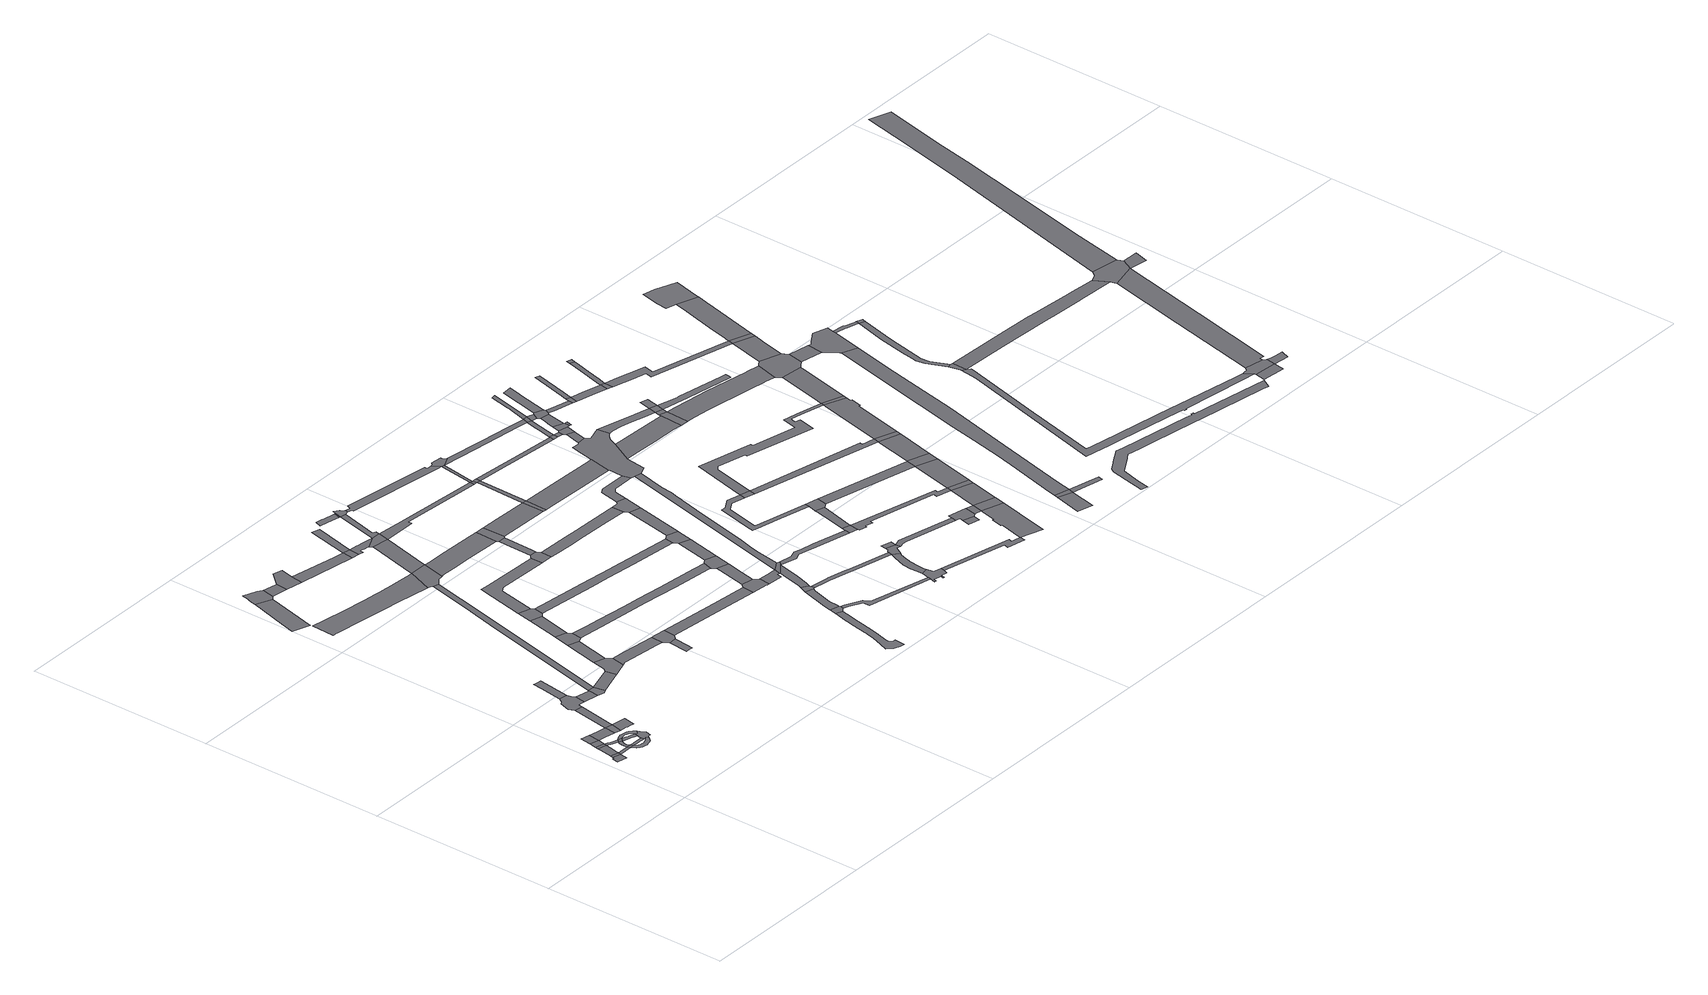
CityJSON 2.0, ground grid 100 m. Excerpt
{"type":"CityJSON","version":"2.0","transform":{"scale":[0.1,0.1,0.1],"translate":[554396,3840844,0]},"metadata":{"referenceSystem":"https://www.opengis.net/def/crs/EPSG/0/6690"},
"CityObjects":{
"road1":{"type":"Road","geometry":[{"type":"MultiSurface","lod":"1","boundaries":[[[0,1,2,3,4,5,6]]]}]},
"road2":{"type":"Road","geometry":[{"type":"MultiSurface","lod":"1","boundaries":[[[7,0,6,8]]]}]},
"road3":{"type":"Road","geometry":[{"type":"MultiSurface","lod":"1","boundaries":[[[9,10,7,8,11,12,13]]]}]},
"road4":{"type":"Road","geometry":[{"type":"MultiSurface","lod":"1","boundaries":[[[14,9,13,15]]]}]},
"road5":{"type":"Road","geometry":[{"type":"MultiSurface","lod":"1","boundaries":[[[16,8,6,17,18]]]}]},
"road6":{"type":"Road","geometry":[{"type":"MultiSurface","lod":"1","boundaries":[[[19,14,15,20]]]}]},
"road7":{"type":"Road","geometry":[{"type":"MultiSurface","lod":"1","boundaries":[[[21,19,20,22]]]}]},
"road8":{"type":"Road","geometry":[{"type":"MultiSurface","lod":"1","boundaries":[[[23,24,25,15,13,26,27,28]]]}]},
"road9":{"type":"Road","geometry":[{"type":"MultiSurface","lod":"1","boundaries":[[[29,18,17,30]]]}]},
"road10":{"type":"Road","geometry":[{"type":"MultiSurface","lod":"1","boundaries":[[[27,31,32,33,34,35,36,37,18,29,38,39,40,41,42,43,44,45]]]}]},
"road11":{"type":"Road","geometry":[{"type":"MultiSurface","lod":"1","boundaries":[[[28,27,45,46]]]}]},
"road12":{"type":"Road","geometry":[{"type":"MultiSurface","lod":"1","boundaries":[[[47,48,49,50,51,52,53,54,55,56,30,17,57,58,59,60,61,62,63,64,65,66,67,68,69]]]}]},
"road13":{"type":"Road","geometry":[{"type":"MultiSurface","lod":"1","boundaries":[[[70,71,72,73,29,30,74,75,76,77,78,79]]]}]},
"road14":{"type":"Road","geometry":[{"type":"MultiSurface","lod":"1","boundaries":[[[80,22,20,81,82,83]]]}]},
"road15":{"type":"Road","geometry":[{"type":"MultiSurface","lod":"1","boundaries":[[[84,85,86,46,45,87,88,89,90,91]]]}]},
"road16":{"type":"Road","geometry":[{"type":"MultiSurface","lod":"1","boundaries":[[[92,93,94,95,96,97,98,99,100,101,102,28,46,103,104,105,106,107,108,109,110,111,112,113,114,115]]]}]},
"road17":{"type":"Road","geometry":[{"type":"MultiSurface","lod":"1","boundaries":[[[83,82,116,117]]]}]},
"road18":{"type":"Road","geometry":[{"type":"MultiSurface","lod":"1","boundaries":[[[118,119,120,121,122,123,124,115,114,91,90,125,79,78,69,68]]]}]},
"road19":{"type":"Road","geometry":[{"type":"MultiSurface","lod":"1","boundaries":[[[126,127,128,129,130,131,132,133,134,117,116]]]}]},
"road20":{"type":"Road","attributes":{"RoadStructureAttribute.sectionType":"1"},"geometry":[{"type":"MultiSurface","lod":"1","boundaries":[[[135,83,117,136]]]}]},
"road21":{"type":"Road","geometry":[{"type":"MultiSurface","lod":"1","boundaries":[[[137,138,139,140,141,135,136,142,143,144,145,146,147,148]]]}]},
"road22":{"type":"Road","geometry":[{"type":"MultiSurface","lod":"1","boundaries":[[[149,150,151,152,153,137,148]]]}]},
"road23":{"type":"Road","attributes":{"RoadStructureAttribute.sectionType":"1"},"geometry":[{"type":"MultiSurface","lod":"1","boundaries":[[[145,144,154,155]]]}]},
"road24":{"type":"Road","geometry":[{"type":"MultiSurface","lod":"1","boundaries":[[[156,155,154,157,158,159]]]}]},
"road25":{"type":"Road","attributes":{"RoadStructureAttribute.sectionType":"1"},"geometry":[{"type":"MultiSurface","lod":"1","boundaries":[[[160,161,162,163,164,165]]]}]},
"road26":{"type":"Road","attributes":{"RoadStructureAttribute.sectionType":"1"},"geometry":[{"type":"MultiSurface","lod":"1","boundaries":[[[166,167,159,158,168,169]]]}]},
"road27":{"type":"Road","geometry":[{"type":"MultiSurface","lod":"1","boundaries":[[[170,171,172,173,160,165,174,175,176,177]]]}]},
"road28":{"type":"Road","geometry":[{"type":"MultiSurface","lod":"1","boundaries":[[[178,179,166,169,180,181,182,183,184]]]}]},
"road29":{"type":"Road","attributes":{"RoadStructureAttribute.sectionType":"1"},"geometry":[{"type":"MultiSurface","lod":"1","boundaries":[[[176,175,185,186]]]}]},
"road30":{"type":"Road","attributes":{"RoadStructureAttribute.sectionType":"1"},"geometry":[{"type":"MultiSurface","lod":"1","boundaries":[[[187,188,189,190,191,192,156,159,193,194]]]}]},
"road31":{"type":"Road","attributes":{"RoadStructureAttribute.sectionType":"1"},"geometry":[{"type":"MultiSurface","lod":"1","boundaries":[[[195,178,184,196]]]}]},
"road32":{"type":"Road","attributes":{"RoadStructureAttribute.sectionType":"1"},"geometry":[{"type":"MultiSurface","lod":"1","boundaries":[[[197,198,199,200,201,202,203,204,205,206,207,208,209,210,211,212,213,214,215,216,217,218,219]]]}]},
"road33":{"type":"Road","geometry":[{"type":"MultiSurface","lod":"1","boundaries":[[[220,186,185,221,222,223]]]}]},
"road34":{"type":"Road","geometry":[{"type":"MultiSurface","lod":"1","boundaries":[[[224,195,196,225,226,227]]]}]},
"road35":{"type":"Road","attributes":{"RoadStructureAttribute.sectionType":"1"},"geometry":[{"type":"MultiSurface","lod":"1","boundaries":[[[228,182,181,229,230,231,232,233,234]]]}]},
"road36":{"type":"Road","attributes":{"RoadStructureAttribute.sectionType":"1"},"geometry":[{"type":"MultiSurface","lod":"1","boundaries":[[[235,224,227,236]]]}]},
"road37":{"type":"Road","geometry":[{"type":"MultiSurface","lod":"1","boundaries":[[[237,235,236,238,239,240]]]}]},
"road38":{"type":"Road","geometry":[{"type":"MultiSurface","lod":"1","boundaries":[[[241,242,243,244,245,246]]]}]},
"road39":{"type":"Road","attributes":{"RoadStructureAttribute.sectionType":"1"},"geometry":[{"type":"MultiSurface","lod":"1","boundaries":[[[247,222,221,248,249]]]}]},
"road40":{"type":"Road","geometry":[{"type":"MultiSurface","lod":"1","boundaries":[[[250,251,234,233,252,253,246,245,254,255,256]]]}]},
"road41":{"type":"Road","geometry":[{"type":"MultiSurface","lod":"1","boundaries":[[[219,218,257,187,194,258,259,260,261,262]]]}]},
"road42":{"type":"Road","geometry":[{"type":"MultiSurface","lod":"1","boundaries":[[[249,248,263,264]]]}]},
"road43":{"type":"Road","attributes":{"RoadStructureAttribute.sectionType":"1"},"geometry":[{"type":"MultiSurface","lod":"1","boundaries":[[[265,266,267,237,240,268,269,270,271]]]}]},
"road44":{"type":"Road","attributes":{"RoadStructureAttribute.sectionType":"1"},"geometry":[{"type":"MultiSurface","lod":"1","boundaries":[[[272,219,262,273]]]}]},
"road45":{"type":"Road","attributes":{"RoadStructureAttribute.sectionType":"1"},"geometry":[{"type":"MultiSurface","lod":"1","boundaries":[[[274,249,264,275]]]}]},
"road46":{"type":"Road","attributes":{"RoadStructureAttribute.sectionType":"1"},"geometry":[{"type":"MultiSurface","lod":"1","boundaries":[[[276,277,278,279,264,263,280,281,282,283,284,285,286]]]}]},
"road47":{"type":"Road","attributes":{"RoadStructureAttribute.sectionType":"1"},"geometry":[{"type":"MultiSurface","lod":"1","boundaries":[[[287,288,289,290,291,292,226,225,293,294,295,296,297,298,299]]]}]},
"road48":{"type":"Road","geometry":[{"type":"MultiSurface","lod":"1","boundaries":[[[286,285,272,273,300]]]}]},
"road49":{"type":"Road","attributes":{"RoadStructureAttribute.sectionType":"1"},"geometry":[{"type":"MultiSurface","lod":"1","boundaries":[[[301,256,255,302,303,304]]]}]},
"road50":{"type":"Road","attributes":{"RoadStructureAttribute.sectionType":"1"},"geometry":[{"type":"MultiSurface","lod":"1","boundaries":[[[305,306,307,308,262,261,309,310,311,312,313,314]]]}]},
"road51":{"type":"Road","geometry":[{"type":"MultiSurface","lod":"1","boundaries":[[[315,316,317,318,319,320,321,322,323,324]]]}]},
"road52":{"type":"Road","attributes":{"RoadStructureAttribute.sectionType":"1"},"geometry":[{"type":"MultiSurface","lod":"1","boundaries":[[[325,326,286,300,327,328,329]]]}]},
"road53":{"type":"Road","attributes":{"RoadStructureAttribute.sectionType":"1"},"geometry":[{"type":"MultiSurface","lod":"1","boundaries":[[[330,331,332,239,238,333,334,335,336,337]]]}]},
"road54":{"type":"Road","attributes":{"RoadStructureAttribute.sectionType":"1"},"geometry":[{"type":"MultiSurface","lod":"1","boundaries":[[[338,339,340,341,342,343,344,345,346,347,348,349,350,351,352,353,354,355,356,357,358,359,360,361,362,363]]]}]},
"road55":{"type":"Road","geometry":[{"type":"MultiSurface","lod":"1","boundaries":[[[364,365,271,270,366,367,368,369]]]}]},
"road56":{"type":"Road","geometry":[{"type":"MultiSurface","lod":"1","boundaries":[[[370,325,329,371,372,373,374,375,376]]]}]},
"road57":{"type":"Road","attributes":{"RoadStructureAttribute.sectionType":"1"},"geometry":[{"type":"MultiSurface","lod":"1","boundaries":[[[377,378,364,369,379,380]]]}]},
"road58":{"type":"Road","geometry":[{"type":"MultiSurface","lod":"1","boundaries":[[[381,338,363,382,383,384,385]]]}]},
"road59":{"type":"Road","geometry":[{"type":"MultiSurface","lod":"1","boundaries":[[[314,313,386,377,380,387,388,389]]]}]},
"road60":{"type":"Road","attributes":{"RoadStructureAttribute.sectionType":"1"},"geometry":[{"type":"MultiSurface","lod":"1","boundaries":[[[390,391,381,385,392,393,394,395,396]]]}]},
"road61":{"type":"Road","geometry":[{"type":"MultiSurface","lod":"1","boundaries":[[[397,398,304,303,399,400,401,402,403,404,405]]]}]},
"road62":{"type":"Road","attributes":{"RoadStructureAttribute.sectionType":"1"},"geometry":[{"type":"MultiSurface","lod":"1","boundaries":[[[406,300,273,407,408,409,410,411]]]}]},
"road63":{"type":"Road","attributes":{"RoadStructureAttribute.sectionType":"1"},"geometry":[{"type":"MultiSurface","lod":"1","boundaries":[[[412,413,397,405,414,415]]]}]},
"road64":{"type":"Road","geometry":[{"type":"MultiSurface","lod":"1","boundaries":[[[416,417,390,396,418,419,420,421]]]}]},
"road65":{"type":"Road","attributes":{"RoadStructureAttribute.sectionType":"1"},"geometry":[{"type":"MultiSurface","lod":"1","boundaries":[[[422,423,424,402,401,425,426,427,428,429]]]}]},
"road66":{"type":"Road","geometry":[{"type":"MultiSurface","lod":"1","boundaries":[[[430,299,298,412,415,431]]]}]},
"road67":{"type":"Road","attributes":{"RoadStructureAttribute.sectionType":"1"},"geometry":[{"type":"MultiSurface","lod":"1","boundaries":[[[432,389,388,433,434]]]}]},
"road68":{"type":"Road","attributes":{"RoadStructureAttribute.sectionType":"1"},"geometry":[{"type":"MultiSurface","lod":"1","boundaries":[[[435,436,437,438,367,366,439,440,441,442,443,444]]]}]},
"road69":{"type":"Road","attributes":{"RoadStructureAttribute.sectionType":"1"},"geometry":[{"type":"MultiSurface","lod":"1","boundaries":[[[445,446,447,448,449,450,451,452,453,416,421]]]}]},
"road70":{"type":"Road","attributes":{"RoadStructureAttribute.sectionType":"1"},"geometry":[{"type":"MultiSurface","lod":"1","boundaries":[[[454,455,456,457,458,374,373,459,460,461,462,463]]]}]},
"road71":{"type":"Road","attributes":{"RoadStructureAttribute.sectionType":"1"},"geometry":[{"type":"MultiSurface","lod":"1","boundaries":[[[464,465,466,467,384,383,468,469,470,471,472,473]]]}]},
"road72":{"type":"Road","geometry":[{"type":"MultiSurface","lod":"1","boundaries":[[[474,429,428,450,449,475]]]}]},
"road73":{"type":"Road","attributes":{"RoadStructureAttribute.sectionType":"1"},"geometry":[{"type":"MultiSurface","lod":"1","boundaries":[[[476,430,431,477]]]}]},
"road74":{"type":"Road","geometry":[{"type":"MultiSurface","lod":"1","boundaries":[[[478,337,336,476,477,479,480]]]}]},
"road75":{"type":"Road","geometry":[{"type":"MultiSurface","lod":"1","boundaries":[[[434,433,481,482]]]}]},
"road76":{"type":"Road","attributes":{"RoadStructureAttribute.sectionType":"1"},"geometry":[{"type":"MultiSurface","lod":"1","boundaries":[[[483,484,485,486,487,488,420,419,489,490,491,492,493,494,495]]]}]},
"road77":{"type":"Road","geometry":[{"type":"MultiSurface","lod":"1","boundaries":[[[496,434,482,497,498]]]}]},
"road78":{"type":"Road","attributes":{"RoadStructureAttribute.sectionType":"1"},"geometry":[{"type":"MultiSurface","lod":"1","boundaries":[[[499,478,480,500]]]}]},
"road79":{"type":"Road","geometry":[{"type":"MultiSurface","lod":"1","boundaries":[[[411,410,496,501]]]}]},
"road80":{"type":"Road","geometry":[{"type":"MultiSurface","lod":"1","boundaries":[[[501,496,498,502]]]}]},
"road81":{"type":"Road","geometry":[{"type":"MultiSurface","lod":"1","boundaries":[[[462,503,411,501,504,505]]]}]},
"road82":{"type":"Road","geometry":[{"type":"MultiSurface","lod":"1","boundaries":[[[506,507,508,509]]]}]},
"road83":{"type":"Road","geometry":[{"type":"MultiSurface","lod":"1","boundaries":[[[510,511,512,473,472,513,514,515,506,509,516,517,518,519,520]]]}]},
"road84":{"type":"Road","attributes":{"RoadStructureAttribute.sectionType":"1"},"geometry":[{"type":"MultiSurface","lod":"1","boundaries":[[[521,522,523,524,475,449,525,526,527,528,529,530]]]}]},
"road85":{"type":"Road","geometry":[{"type":"MultiSurface","lod":"1","boundaries":[[[531,532,444,443,499,500,533]]]}]},
"road86":{"type":"Road","attributes":{"RoadStructureAttribute.sectionType":"1"},"geometry":[{"type":"MultiSurface","lod":"1","boundaries":[[[534,429,474,535,536,537,538,539,540,541,542,543]]]}]},
"road87":{"type":"Road","geometry":[{"type":"MultiSurface","lod":"1","boundaries":[[[544,545,463,462,505,546,547,548]]]}]},
"road88":{"type":"Road","attributes":{"RoadStructureAttribute.sectionType":"1"},"geometry":[{"type":"MultiSurface","lod":"1","boundaries":[[[494,549,550,551,552,553,554,512,511,555,556,557,558,559,560,561]]]}]},
"road89":{"type":"Road","attributes":{"RoadStructureAttribute.sectionType":"1"},"geometry":[{"type":"MultiSurface","lod":"1","boundaries":[[[562,563,564,565,482,481,566,567,568,569,570,571]]]}]},
"road90":{"type":"Road","geometry":[{"type":"MultiSurface","lod":"1","boundaries":[[[572,573,574,495,494,561,575,576,577]]]}]},
"road91":{"type":"Road","attributes":{"RoadStructureAttribute.sectionType":"1"},"geometry":[{"type":"MultiSurface","lod":"1","boundaries":[[[578,579,580,581,531,533,582,583,584,585]]]}]},
"road92":{"type":"Road","geometry":[{"type":"MultiSurface","lod":"1","boundaries":[[[586,587,572,577]]]}]},
"road93":{"type":"Road","attributes":{"RoadStructureAttribute.sectionType":"1"},"geometry":[{"type":"MultiSurface","lod":"1","boundaries":[[[588,589,502,498,590,591,592,593]]]}]},
"road94":{"type":"Road","geometry":[{"type":"MultiSurface","lod":"1","boundaries":[[[594,530,529,595,596]]]}]},
"road95":{"type":"Road","attributes":{"RoadStructureAttribute.sectionType":"1"},"geometry":[{"type":"MultiSurface","lod":"1","boundaries":[[[597,598,599,600,601,602,603,604,605,606,607,608,609,610,611,612,613]]]}]},
"road96":{"type":"Road","attributes":{"RoadStructureAttribute.sectionType":"1"},"geometry":[{"type":"MultiSurface","lod":"1","boundaries":[[[614,615,520,519,616,617,618,619]]]}]},
"road97":{"type":"Road","attributes":{"RoadStructureAttribute.sectionType":"1"},"geometry":[{"type":"MultiSurface","lod":"1","boundaries":[[[620,621,622,623,624,625,594,596,626]]]}]},
"road98":{"type":"Road","attributes":{"RoadStructureAttribute.sectionType":"1"},"geometry":[{"type":"MultiSurface","lod":"1","boundaries":[[[627,628,546,505,629,630,631,632,633]]]}]},
"road99":{"type":"Road","geometry":[{"type":"MultiSurface","lod":"1","boundaries":[[[613,612,634,635]]]}]},
"road100":{"type":"Road","attributes":{"RoadStructureAttribute.sectionType":"1"},"geometry":[{"type":"MultiSurface","lod":"1","boundaries":[[[636,577,576,637,638,639,640]]]}]},
"road101":{"type":"Road","geometry":[{"type":"MultiSurface","lod":"1","boundaries":[[[607,606,641,620,626,642,643]]]}]},
"road102":{"type":"Road","geometry":[{"type":"MultiSurface","lod":"1","boundaries":[[[644,645,646,647,648,649,571,570,650,578,585,534,543,651,652,653,654,655,656,657,658,659,660,661]]]}]},
"road103":{"type":"Road","geometry":[{"type":"MultiSurface","lod":"1","boundaries":[[[662,593,592,663,664,665]]]}]},
"road104":{"type":"Road","attributes":{"RoadStructureAttribute.sectionType":"1"},"geometry":[{"type":"MultiSurface","lod":"1","boundaries":[[[666,667,596,595,668,669,670,671,672,673,674,675,676]]]}]},
"road105":{"type":"Road","attributes":{"RoadStructureAttribute.sectionType":"1"},"geometry":[{"type":"MultiSurface","lod":"1","boundaries":[[[665,664,677,678]]]}]},
"road106":{"type":"Road","attributes":{"RoadStructureAttribute.sectionType":"1"},"geometry":[{"type":"MultiSurface","lod":"1","boundaries":[[[679,680,646,645,681]]]}]},
"road107":{"type":"Road","geometry":[{"type":"MultiSurface","lod":"1","boundaries":[[[632,682,683,662,665,684,685,686,687]]]}]},
"road108":{"type":"Road","geometry":[{"type":"MultiSurface","lod":"1","boundaries":[[[688,689,690,691]]]}]},
"road109":{"type":"Road","geometry":[{"type":"MultiSurface","lod":"1","boundaries":[[[692,693,678,677,679,681,694]]]}]},
"road110":{"type":"Road","geometry":[{"type":"MultiSurface","lod":"1","boundaries":[[[695,640,639,696,688,691,697,698]]]}]},
"road111":{"type":"Road","geometry":[{"type":"MultiSurface","lod":"1","boundaries":[[[699,633,632,687]]]}]},
"road112":{"type":"Road","attributes":{"RoadStructureAttribute.sectionType":"1"},"geometry":[{"type":"MultiSurface","lod":"1","boundaries":[[[700,692,694,701,702,703]]]}]},
"road113":{"type":"Road","attributes":{"RoadStructureAttribute.sectionType":"1"},"geometry":[{"type":"MultiSurface","lod":"1","boundaries":[[[704,705,706,707,708,709,710,711,712,713]]]}]},
"road114":{"type":"Road","geometry":[{"type":"MultiSurface","lod":"1","boundaries":[[[714,699,687,715,716,717]]]}]},
"road115":{"type":"Road","attributes":{"RoadStructureAttribute.sectionType":"1"},"geometry":[{"type":"MultiSurface","lod":"1","boundaries":[[[718,719,720,700,703,721,722]]]}]},
"road116":{"type":"Road","geometry":[{"type":"MultiSurface","lod":"1","boundaries":[[[723,724,702,701]]]}]},
"road117":{"type":"Road","attributes":{"RoadStructureAttribute.sectionType":"1"},"geometry":[{"type":"MultiSurface","lod":"1","boundaries":[[[698,697,704,725]]]}]},
"road118":{"type":"Road","attributes":{"RoadStructureAttribute.sectionType":"1"},"geometry":[{"type":"MultiSurface","lod":"1","boundaries":[[[726,655,654,727,728,729,730,731]]]}]},
"road119":{"type":"Road","geometry":[{"type":"MultiSurface","lod":"1","boundaries":[[[732,717,716,718,722,733,734,735]]]}]},
"road120":{"type":"Road","geometry":[{"type":"MultiSurface","lod":"1","boundaries":[[[736,737,738,739,740,741,633,699]]]}]},
"road121":{"type":"Road","attributes":{"RoadStructureAttribute.sectionType":"1"},"geometry":[{"type":"MultiSurface","lod":"1","boundaries":[[[643,642,742,743]]]}]},
"road122":{"type":"Road","geometry":[{"type":"MultiSurface","lod":"1","boundaries":[[[725,704,713,744]]]}]},
"road123":{"type":"Road","attributes":{"RoadStructureAttribute.sectionType":"1"},"geometry":[{"type":"MultiSurface","lod":"1","boundaries":[[[745,746,635,634,747,748]]]}]},
"road124":{"type":"Road","attributes":{"RoadStructureAttribute.sectionType":"1"},"geometry":[{"type":"MultiSurface","lod":"1","boundaries":[[[749,750,751,752,753,754,755,756,757,732,735]]]}]},
"road125":{"type":"Road","geometry":[{"type":"MultiSurface","lod":"1","boundaries":[[[758,734,733,759,760,761]]]}]},
"road126":{"type":"Road","geometry":[{"type":"MultiSurface","lod":"1","boundaries":[[[762,661,660,763,764,765,766,767,768]]]}]},
"road127":{"type":"Road","attributes":{"RoadStructureAttribute.sectionType":"1"},"geometry":[{"type":"MultiSurface","lod":"1","boundaries":[[[675,725,744,769]]]}]},
"road128":{"type":"Road","attributes":{"RoadStructureAttribute.sectionType":"1"},"geometry":[{"type":"MultiSurface","lod":"1","boundaries":[[[770,771,772,773,774,775,613,635,776,777,778,779,780,781,782,783,784,785,786]]]}]},
"road129":{"type":"Road","geometry":[{"type":"MultiSurface","lod":"1","boundaries":[[[676,675,769,787,788]]]}]},
"road130":{"type":"Road","geometry":[{"type":"MultiSurface","lod":"1","boundaries":[[[789,761,760,790,791]]]}]},
"road131":{"type":"Road","geometry":[{"type":"MultiSurface","lod":"1","boundaries":[[[792,731,730,793,794]]]}]},
"road132":{"type":"Road","attributes":{"RoadStructureAttribute.sectionType":"1"},"geometry":[{"type":"MultiSurface","lod":"1","boundaries":[[[795,796,797,798]]]}]},
"road133":{"type":"Road","attributes":{"RoadStructureAttribute.sectionType":"1"},"geometry":[{"type":"MultiSurface","lod":"1","boundaries":[[[742,676,788,799]]]}]},
"road134":{"type":"Road","geometry":[{"type":"MultiSurface","lod":"1","boundaries":[[[767,792,794,800]]]}]},
"road135":{"type":"Road","geometry":[{"type":"MultiSurface","lod":"1","boundaries":[[[801,802,803,789,791,804,805,806]]]}]},
"road136":{"type":"Road","geometry":[{"type":"MultiSurface","lod":"1","boundaries":[[[768,767,800,807]]]}]},
"road137":{"type":"Road","geometry":[{"type":"MultiSurface","lod":"1","boundaries":[[[808,791,790,809,810,811]]]}]},
"road138":{"type":"Road","geometry":[{"type":"MultiSurface","lod":"1","boundaries":[[[812,795,798,813]]]}]},
"road139":{"type":"Road","geometry":[{"type":"MultiSurface","lod":"1","boundaries":[[[814,815,768,807]]]}]},
"road140":{"type":"Road","geometry":[{"type":"MultiSurface","lod":"1","boundaries":[[[816,743,742,799,817]]]}]},
"road141":{"type":"Road","geometry":[{"type":"MultiSurface","lod":"1","boundaries":[[[818,811,810,819,820]]]}]},
"road142":{"type":"Road","attributes":{"RoadStructureAttribute.sectionType":"1"},"geometry":[{"type":"MultiSurface","lod":"1","boundaries":[[[747,816,817,821]]]}]},
"road143":{"type":"Road","geometry":[{"type":"MultiSurface","lod":"1","boundaries":[[[822,823,813,798]]]}]},
"road144":{"type":"Road","geometry":[{"type":"MultiSurface","lod":"1","boundaries":[[[824,825,826,827,818,820,828,829,830,831]]]}]},
"road145":{"type":"Road","geometry":[{"type":"MultiSurface","lod":"1","boundaries":[[[748,747,821,832]]]}]},
"road146":{"type":"Road","geometry":[{"type":"MultiSurface","lod":"1","boundaries":[[[833,834,835,836,837,838,839,840,807,800]]]}]},
"road147":{"type":"Road","geometry":[{"type":"MultiSurface","lod":"1","boundaries":[[[841,824,831,842]]]}]},
"road148":{"type":"Road","attributes":{"RoadStructureAttribute.sectionType":"1"},"geometry":[{"type":"MultiSurface","lod":"1","boundaries":[[[843,844,845,846,847,848,794,793,849,850,851,852,853,854,855]]]}]},
"road149":{"type":"Road","attributes":{"RoadStructureAttribute.sectionType":"1"},"geometry":[{"type":"MultiSurface","lod":"1","boundaries":[[[785,856,857,748,832,858,859,860,861,862,863]]]}]},
"road150":{"type":"Road","geometry":[{"type":"MultiSurface","lod":"1","boundaries":[[[786,785,863,864]]]}]},
"road151":{"type":"Road","geometry":[{"type":"MultiSurface","lod":"1","boundaries":[[[865,866,867,820,819,868,869,870,871,872]]]}]},
"road152":{"type":"Road","attributes":{"RoadStructureAttribute.sectionType":"1"},"geometry":[{"type":"MultiSurface","lod":"1","boundaries":[[[873,874,875,876,877,878,879,880,881,882,812,813,883,884,885,886,887,888]]]}]},
"road153":{"type":"Road","attributes":{"RoadStructureAttribute.sectionType":"1"},"geometry":[{"type":"MultiSurface","lod":"1","boundaries":[[[889,890,786,864,891,892]]]}]},
"road154":{"type":"Road","geometry":[{"type":"MultiSurface","lod":"1","boundaries":[[[893,894,855,854,895,889,892,896,897,898,899,900,901]]]}]},
"road155":{"type":"Road","attributes":{"RoadStructureAttribute.sectionType":"1"},"geometry":[{"type":"MultiSurface","lod":"1","boundaries":[[[871,893,901,902,903,904]]]}]},
"road156":{"type":"Road","attributes":{"RoadStructureAttribute.sectionType":"1"},"geometry":[{"type":"MultiSurface","lod":"1","boundaries":[[[899,898,905,906,907]]]}]},
"road157":{"type":"Road","geometry":[{"type":"MultiSurface","lod":"1","boundaries":[[[872,871,904,908]]]}]},
"road158":{"type":"Road","attributes":{"RoadStructureAttribute.sectionType":"1"},"geometry":[{"type":"MultiSurface","lod":"1","boundaries":[[[909,910,911,912,913,914,915,916,917,918,919,920,921,922,923,924,925,926,927,928,929,930,931,932,933,934,935,936,937,938,939,940]]]}]},
"road159":{"type":"Road","attributes":{"RoadStructureAttribute.sectionType":"1"},"geometry":[{"type":"MultiSurface","lod":"1","boundaries":[[[941,942,943,944,945,946,947,872,908,948,949,950]]]}]},
"road160":{"type":"Road","geometry":[{"type":"MultiSurface","lod":"1","boundaries":[[[951,952,953,907,906,954,873,888,955,956,957,958]]]}]},
"road161":{"type":"Road","geometry":[{"type":"MultiSurface","lod":"1","boundaries":[[[959,960,961,962,963,964]]]}]},
"road162":{"type":"Road","attributes":{"RoadStructureAttribute.sectionType":"1"},"geometry":[{"type":"MultiSurface","lod":"1","boundaries":[[[965,966,967,968,969,970,960,959,971,972,973,974,975]]]}]},
"road163":{"type":"Road","geometry":[{"type":"MultiSurface","lod":"1","boundaries":[[[976,977,978,941,950,979,980,981]]]}]},
"road164":{"type":"Road","attributes":{"RoadStructureAttribute.sectionType":"1"},"geometry":[{"type":"MultiSurface","lod":"1","boundaries":[[[962,982,983,984,985,986,987,988,989,990,991,992,993,994,995,996,997,998,999,1000,1001,1002,1003,1004,1005,963]]]}]},
"road165":{"type":"Road","attributes":{"RoadStructureAttribute.sectionType":"1"},"geometry":[{"type":"MultiSurface","lod":"1","boundaries":[[[1006,1007,1008,957,956,1009,1010,1011,965,1012]]]}]},
"road166":{"type":"Road","geometry":[{"type":"MultiSurface","lod":"1","boundaries":[[[1012,965,975,1013]]]}]},
"road167":{"type":"Road","attributes":{"RoadStructureAttribute.sectionType":"1"},"geometry":[{"type":"MultiSurface","lod":"1","boundaries":[[[1014,1015,1016,1017,1018,1019,964,963,1020,1021,1022,1023,1024,1025,1026]]]}]},
"road168":{"type":"Road","attributes":{"RoadStructureAttribute.sectionType":"1"},"geometry":[{"type":"MultiSurface","lod":"1","boundaries":[[[1027,1028,1029,1030]]]}]},
"road169":{"type":"Road","geometry":[{"type":"MultiSurface","lod":"1","boundaries":[[[1031,1032,1033,996,995,1027,1030,1034,1035]]]}]},
"road170":{"type":"Road","attributes":{"RoadStructureAttribute.sectionType":"1"},"geometry":[{"type":"MultiSurface","lod":"1","boundaries":[[[1036,1037,1038,1039,1034,1030]]]}]},
"road171":{"type":"Road","attributes":{"RoadStructureAttribute.sectionType":"1"},"geometry":[{"type":"MultiSurface","lod":"1","boundaries":[[[1040,1041,1042,1043,1044,1045,1031,1035]]]}]},
"road172":{"type":"Road","geometry":[{"type":"MultiSurface","lod":"1","boundaries":[[[1046,1047,1026,1025,1044,1043,1048,1049]]]}]},
"road173":{"type":"Road","attributes":{"RoadStructureAttribute.sectionType":"1"},"geometry":[{"type":"MultiSurface","lod":"1","boundaries":[[[1050,1051,1048,1043]]]}]},
"road174":{"type":"Road","attributes":{"RoadStructureAttribute.sectionType":"1"},"geometry":[{"type":"MultiSurface","lod":"1","boundaries":[[[1052,1053,1054,1046,1049,1055,1056,1057,1058,1059]]]}]}
},
"vertices":[
[67,472,0],[66,462,0],[56,464,0],[53,444,0],[51,429,0],[104,419,0],[111,461,0],
[70,487,0],[114,476,0],
[85,571,0],[82,556,0],[116,489,0],[124,529,0],[129,559,0],
[88,587,0],[134,575,0],
[129,475,0],[186,461,0],[179,476,0],
[94,624,0],[141,614,0],
[101,683,0],[148,674,0],
[170,558,0],[164,560,0],[149,567,0],[159,546,0],[188,534,0],[199,547,0],
[198,477,0],[204,463,0],
[185,531,0],[180,524,0],[179,519,0],[177,511,0],[177,506,0],[177,498,0],[177,494,0],[196,480,0],[194,484,0],[193,488,0],[194,501,0],[194,503,0],[196,512,0],[203,524,0],[205,527,0],
[220,541,0],
[284,453,0],[283,452,0],[276,448,0],[267,444,0],[264,443,0],[254,441,0],[244,441,0],[234,442,0],[224,445,0],[214,451,0],[200,438,0],[210,430,0],[213,428,0],[223,422,0],[235,419,0],[250,418,0],[263,420,0],[276,423,0],[289,431,0],[292,435,0],[298,441,0],[306,452,0],[295,460,0],
[252,476,0],[240,476,0],[210,476,0],[207,476,0],[232,462,0],[246,461,0],[251,461,0],[264,461,0],[283,460,0],[281,476,0],
[196,666,0],[178,607,0],[238,597,0],[245,657,0],
[258,527,0],[254,529,0],[242,533,0],[209,525,0],[244,513,0],[256,509,0],[284,499,0],[288,516,0],
[303,541,0],[292,550,0],[287,553,0],[282,556,0],[279,558,0],[266,562,0],[254,564,0],[239,564,0],[223,561,0],[212,556,0],[204,551,0],[223,543,0],[232,546,0],[247,548,0],[258,548,0],[262,547,0],[267,545,0],[268,544,0],[270,543,0],[274,541,0],[284,532,0],[291,525,0],[298,512,0],[313,529,0],
[273,590,0],[285,650,0],
[309,458,0],[310,460,0],[325,460,0],[332,489,0],[330,491,0],[325,502,0],[318,515,0],[280,487,0],
[305,585,0],[315,583,0],[332,580,0],[352,576,0],[355,593,0],[361,621,0],[365,638,0],[358,639,0],[289,650,0],
[278,858,0],[319,851,0],
[310,974,0],[304,963,0],[296,952,0],[281,944,0],[263,887,0],[323,875,0],[347,872,0],[359,870,0],[369,928,0],[364,936,0],[357,948,0],[353,968,0],
[377,1139,0],[355,1142,0],[342,1144,0],[334,1145,0],[327,1096,0],
[441,857,0],[448,914,0],
[448,918,0],[478,850,0],[496,856,0],[483,915,0],
[79,2568,0],[24,2369,0],[4,2294,0],[94,2258,0],[115,2342,0],[165,2533,0],
[625,961,0],[486,916,0],[602,891,0],[638,903,0],
[103,2660,0],[98,2641,0],[98,2639,0],[85,2592,0],[182,2548,0],[183,2549,0],[197,2616,0],[174,2632,0],
[652,1048,0],[637,976,0],[649,907,0],[721,931,0],[734,1002,0],[723,1016,0],[711,1029,0],
[269,2535,0],[276,2600,0],
[707,2029,0],[644,1761,0],[627,1688,0],[623,1668,0],[603,1583,0],[551,1358,0],[701,1864,0],[737,2022,0],
[692,1231,0],[752,1212,0],
[718,2176,0],[653,2179,0],[611,2181,0],[564,2185,0],[514,2190,0],[475,2194,0],[474,2194,0],[472,2194,0],[463,2195,0],[411,2202,0],[295,2218,0],[176,2236,0],[98,2248,0],[93,2125,0],[122,2123,0],[124,2123,0],[277,2101,0],[433,2079,0],[458,2075,0],[459,2075,0],[497,2069,0],[682,2042,0],[733,2175,0],
[337,2669,0],[362,2521,0],[369,2587,0],[385,2653,0],
[712,1322,0],[782,1227,0],[786,1280,0],[774,1302,0],
[815,994,0],[740,937,0],[745,937,0],[913,919,0],[942,916,0],[982,912,0],[987,976,0],
[750,1498,0],[814,1478,0],
[767,1581,0],[837,1495,0],[844,1545,0],[831,1560,0],
[991,777,0],[1010,775,0],[1029,773,0],[1038,864,0],[1040,883,0],[1000,880,0],
[621,2538,0],[670,2472,0],[676,2531,0],
[1026,972,0],[1007,974,0],[991,900,0],[1000,887,0],[1045,887,0],[1063,905,0],[1067,968,0],
[696,2037,0],[751,2032,0],[769,2045,0],[794,2050,0],[801,2051,0],[826,2173,0],
[710,2465,0],[716,2524,0],
[870,1839,0],[823,1840,0],[819,1820,0],[874,1758,0],[901,1774,0],[1175,1765,0],[1176,1829,0],
[800,2454,0],[892,2443,0],
[725,2753,0],[767,2739,0],
[837,2508,0],[792,2514,0],[777,2516,0],[760,2518,0],[735,2461,0],[738,2479,0],[748,2478,0],[766,2475,0],[786,2472,0],[789,2472,0],[857,2505,0],
[1570,1190,0],[1345,1215,0],[1210,1230,0],[1116,1241,0],[958,1259,0],[871,1268,0],[913,1213,0],[1061,1196,0],[1198,1181,0],[1394,1158,0],[1602,1135,0],[1618,1133,0],[1630,1183,0],
[907,2503,0],
[1355,938,0],[1457,865,0],[1575,853,0],[1580,915,0],
[1147,2165,0],[972,2169,0],[858,2172,0],[841,2173,0],[813,2054,0],[886,2052,0],[892,2052,0],[1002,2050,0],[1189,2045,0],[1193,2164,0],
[830,2749,0],[837,2747,0],[904,2733,0],[909,2752,0],[914,2768,0],[913,2769,0],[846,2782,0],[841,2783,0],[804,2790,0],[793,2756,0],
[913,2732,0],[858,2512,0],[912,2525,0],[894,2534,0],[942,2726,0],
[1399,1484,0],[1279,1497,0],[1197,1506,0],[1154,1461,0],[1266,1449,0],[1430,1431,0],[1680,1404,0],[1687,1451,0],
[1668,445,0],[1656,395,0],[1655,391,0],[1643,333,0],[1643,330,0],[1626,242,0],[1625,238,0],[1618,208,0],[1614,193,0],[1602,154,0],[1573,76,0],[1599,51,0],[1633,39,0],[1656,34,0],[1660,91,0],[1650,91,0],[1640,96,0],[1633,104,0],[1633,114,0],[1635,126,0],[1638,141,0],[1651,183,0],[1662,230,0],[1680,323,0],[1693,387,0],[1705,432,0],
[1191,1846,0],[1182,1837,0],[1240,1763,0],[1241,1824,0],[1236,1834,0],[1231,1847,0],
[927,2788,0],[947,2728,0],[952,2731,0],[964,2731,0],[969,2751,0],[957,2760,0],[953,2770,0],
[1196,2034,0],[1195,1987,0],[1232,1878,0],[1236,2034,0],
[1677,485,0],[1717,442,0],[1724,444,0],[1732,465,0],[1727,470,0],
[1193,2040,0],[1241,2039,0],[1245,2044,0],[1243,2163,0],
[1729,670,0],[1686,524,0],[1728,487,0],[1731,532,0],[1758,625,0],[1765,644,0],[1770,655,0],
[1600,936,0],[1594,930,0],[1665,844,0],[1669,843,0],[1681,842,0],[1685,901,0],[1672,914,0],[1669,917,0],[1662,924,0],
[1026,2493,0],[1043,2442,0],[1070,2442,0],[1071,2464,0],[1508,2428,0],[1510,2452,0],
[1635,1113,0],[1630,1087,0],[1679,1002,0],[1698,1094,0],
[1744,709,0],[1732,680,0],[1775,657,0],[1785,658,0],[1782,680,0],[1779,687,0],
[1772,897,0],[1768,898,0],[1739,899,0],[1760,835,0],[1764,856,0],[1765,862,0],[1778,862,0],[1792,895,0],
[1657,1199,0],[1717,1180,0],
[1344,2161,0],[1524,2037,0],[1525,2156,0],
[1728,1812,0],[1491,1818,0],[1418,1820,0],[1249,1824,0],[1270,1762,0],[1386,1758,0],[1434,1757,0],[1634,1751,0],[1749,1747,0],[1748,1812,0],
[1788,707,0],[1792,715,0],[1809,779,0],[1825,838,0],[1840,903,0],[1783,857,0],[1777,834,0],[1756,745,0],[1752,727,0],
[1483,2682,0],[1484,2697,0],[1342,2717,0],[1004,2765,0],[997,2744,0],[987,2727,0],[987,2717,0],[1508,2644,0],[1538,2640,0],[1505,2679,0],
[1882,379,0],[1855,386,0],[1835,421,0],[1754,460,0],[1732,445,0],[1752,437,0],[1817,403,0],[1820,368,0],[2171,289,0],[2175,309,0],
[1842,928,0],[1855,921,0],
[1695,1381,0],[1756,1362,0],
[1712,1467,0],[1767,1417,0],[1773,1448,0],
[1544,2036,0],[1546,2155,0],
[2009,634,0],[1985,640,0],[1885,664,0],[1875,665,0],[1818,673,0],[1789,678,0],[1838,650,0],[1880,643,0],[1889,641,0],[1984,619,0],[2004,614,0],[2226,562,0],[2230,582,0],
[1530,2427,0],[1549,2384,0],[1550,2425,0],
[1764,1725,0],[1825,1707,0],
[1525,2452,0],
[1551,2450,0],
[1536,2631,0],[1551,2625,0],[1553,2637,0],
[2218,267,0],[2214,251,0],[2219,249,0],[2223,265,0],
[2230,320,0],[2225,357,0],[2185,349,0],[2164,261,0],[2173,259,0],[2176,277,0],[2223,267,0],[2226,272,0],[2258,265,0],[2266,287,0],[2271,310,0],
[2071,898,0],[2003,913,0],[1965,922,0],[1927,909,0],[1930,881,0],[1960,894,0],[2001,885,0],[2064,870,0],[2251,826,0],[2256,857,0],
[1798,1825,0],[1783,1812,0],[1846,1811,0],
[2019,1898,0],[1847,966,0],[1863,1048,0],[1875,1111,0],[1899,1189,0],[1954,1439,0],[2007,1652,0],[2015,1680,0],[2021,1742,0],[2059,1892,0],
[1532,2695,0],[1522,2684,0],[1607,2663,0],[1592,2675,0],[1592,2688,0],
[2211,529,0],[2196,492,0],[2190,468,0],[2189,464,0],[2182,417,0],[2185,387,0],[2222,374,0],[2225,407,0],[2229,452,0],[2232,463,0],[2239,490,0],[2251,525,0],[2257,534,0],
[1990,2143,0],[1743,2150,0],[1731,2150,0],[1548,2155,0],[1570,2036,0],[1768,2029,0],[1795,2028,0],[1863,2026,0],[1986,2023,0],[2009,2142,0],
[2248,613,0],[2245,597,0],[2233,592,0],[2283,578,0],[2305,573,0],[2300,598,0],
[1988,1944,0],[1977,1944,0],[1844,1943,0],[1817,1928,0],[1860,1883,0],[1882,1901,0],[1978,1902,0],[1998,1902,0],
[2307,630,0],[2255,645,0],
[2035,2408,0],[1748,2433,0],[1736,2410,0],[2016,2387,0],[2039,2385,0],[2040,2407,0],
[2260,878,0],[2296,815,0],[2303,864,0],
[2122,1438,0],[2064,1405,0],[2041,1406,0],[2032,1369,0],[2026,1342,0],[1999,1222,0],[1991,1186,0],[2020,1179,0],[2131,1154,0],[2313,1113,0],[2317,1138,0],[2137,1179,0],[2029,1204,0],[2068,1379,0],[2114,1405,0],[2187,1388,0],[2194,1420,0],
[2654,204,0],[2659,221,0],[2611,208,0],[2604,186,0],[2700,164,0],[2704,192,0],
[2303,1068,0],[2299,1050,0],[2297,1044,0],[2289,1006,0],[2287,999,0],[2280,965,0],[2351,1052,0],
[1987,2613,0],[1830,2634,0],[1663,2623,0],[1820,2603,0],[2019,2578,0],[2078,2570,0],[2088,2600,0],
[2243,1375,0],[2248,1407,0],
[2340,611,0],[2333,581,0],[2355,578,0],[2635,515,0],[2641,541,0],
[2307,1087,0],[2378,1067,0],[2387,1122,0],
[2155,2259,0],[2131,2281,0],[2085,2277,0],[2076,2271,0],[2040,2274,0],[2033,2248,0],[1989,2023,0],[2062,1893,0],[2067,1895,0],[2102,1909,0],[2115,2018,0],[2179,2138,0],[2194,2173,0],[2204,2190,0],[2218,2205,0],[2226,2211,0],[2239,2217,0],[2228,2281,0],
[2042,2415,0],[2054,2384,0],[2066,2383,0],[2067,2407,0],
[2776,732,0],[2781,750,0],[2301,808,0],[2338,798,0],[2343,808,0],[2383,798,0],[2388,816,0],[2749,732,0],[2744,710,0],[2825,691,0],[2831,720,0],
[2098,2380,0],[2100,2405,0],
[2107,2365,0],[2094,2312,0],[2149,2350,0],
[2067,2524,0],[2059,2488,0],[2077,2453,0],[2084,2485,0],[2088,2502,0],[2101,2563,0],
[2657,490,0],[2647,446,0],[2707,434,0],[2716,469,0],
[2110,2413,0],[2102,2405,0],[2162,2403,0],
[2648,564,0],[2661,509,0],[2734,482,0],[2747,543,0],
[2113,2603,0],
[2120,2455,0],[2176,2402,0],[2177,2431,0],[2175,2436,0],
[2774,474,0],[2753,382,0],[2743,384,0],[2729,326,0],[2733,325,0],[2738,323,0],[2707,194,0],[2823,153,0],[2864,326,0],[2889,436,0],
[2133,2596,0],[2124,2559,0],[2131,2558,0],[2150,2591,0],
[2141,2543,0],[2133,2511,0],[2129,2493,0],[2188,2518,0],[2191,2536,0],
[2187,2401,0],[2193,2429,0],
[2788,534,0],
[2401,2130,0],[2193,2016,0],[2314,2012,0],[2445,2008,0],[2496,2005,0],[2501,2127,0],
[2158,2598,0],[2199,2545,0],[2210,2568,0],[2208,2579,0],
[2138,2713,0],[2139,2718,0],[2168,2831,0],[2143,2828,0],[2119,2718,0],[2119,2715,0],
[2884,948,0],[2897,1004,0],
[2903,496,0],
[2882,1255,0],[2885,1269,0],[2945,1213,0],[2952,1240,0],
[2210,2586,0],[2231,2694,0],[2234,2709,0],[2244,2748,0],[2261,2817,0],[2208,2811,0],[2207,2807,0],[2187,2722,0],[2183,2705,0],
[2271,2553,0],[2232,2537,0],[2336,2512,0],[2340,2536,0],
[2387,2240,0],[2264,2219,0],[2317,2212,0],[2377,2198,0],[2449,2180,0],[2509,2166,0],[2518,2208,0],
[2939,652,0],
[2900,1652,0],[2825,1668,0],[2805,1586,0],[2567,1640,0],[2565,1654,0],[2267,1721,0],[2303,1639,0],[2323,1653,0],[2480,1618,0],[2477,1604,0],[2849,1515,0],[2869,1607,0],[2842,1617,0],[2849,1645,0],[2908,1633,0],[3037,1605,0],[3041,1621,0],
[2942,664,0],[2946,681,0],
[2346,2559,0],[2358,2506,0],[2370,2550,0],
[2503,2139,0],[2540,2003,0],[2544,2126,0],
[3079,273,0],[3044,126,0],[3127,106,0],[3156,246,0],
[2999,908,0],
[2551,2157,0],
[2402,2781,0],[2372,2663,0],[2353,2588,0],[2382,2600,0],[2397,2658,0],[2426,2775,0],
[2560,2197,0],
[2455,2529,0],[2445,2484,0],[2529,2463,0],[2537,2508,0],
[3085,295,0],[3166,274,0],
[2574,2262,0],[2532,2273,0],
[2898,1006,0],[3012,967,0],
[2537,2510,0],[2561,2455,0],[2561,2502,0],
[3060,1174,0],
[3329,210,0],[3336,238,0],
[2595,2733,0],[2584,2692,0],[2568,2629,0],[2551,2563,0],[2571,2541,0],[2593,2625,0],[2614,2707,0],[2618,2724,0],
[3066,1201,0],
[2667,2134,0],[2699,2128,0],[2958,2083,0],[2961,2098,0],[2964,2117,0],[2940,2121,0],[2683,2167,0],[2674,2168,0],
[2601,2757,0],[2625,2748,0],
[3045,2056,0],[3041,2056,0],[2984,2066,0],[2797,2097,0],[2678,2112,0],[2591,2122,0],[2555,2002,0],[2676,1992,0],[2932,1952,0],[3022,1938,0],[3024,1938,0],[3084,1928,0],[3114,2045,0],
[3030,1575,0],[2953,1242,0],[3130,1474,0],[3140,1472,0],[3153,1530,0],[3143,1532,0],[3147,1548,0],[3150,1559,0],
[3155,1582,0],
[2774,2392,0],[2787,2446,0],[2617,2489,0],[2672,2426,0],[2746,2407,0],[2737,2371,0],[3192,2259,0],[3199,2288,0],
[3438,1817,0],[3390,1610,0],[3320,1309,0],[3310,1261,0],[3265,1058,0],[3227,878,0],[3201,757,0],[3195,728,0],[3168,615,0],[3102,362,0],[3185,352,0],[3282,747,0],[3377,1136,0],[3437,1421,0],[3461,1530,0],[3520,1788,0],
[3105,1896,0],[3047,1646,0],[3223,1878,0],[3224,1887,0],
[3146,2067,0],[3127,2054,0],[3085,1927,0],[3242,1900,0],[3258,1911,0],[3262,1914,0],[3281,1998,0],[3267,2017,0],[3260,2028,0],
[3261,2033,0],[3293,2162,0],[3306,2217,0],
[3379,1894,0],[3387,1893,0],[3393,1977,0],
[3313,2246,0],
[4397,171,0],[4391,172,0],[4032,232,0],[4032,233,0],[4034,240,0],[4024,242,0],[4022,242,0],[4019,235,0],[3989,240,0],[3601,305,0],[3559,313,0],[3491,272,0],[3451,247,0],[3425,231,0],[3412,209,0],[3393,121,0],[3371,16,0],[3407,8,0],[3420,71,0],[3426,94,0],[3449,177,0],[3521,222,0],[3539,233,0],[3568,253,0],[3641,241,0],[3719,227,0],[3978,186,0],[4009,181,0],[4387,121,0],[4393,120,0],[4429,114,0],[4456,161,0],
[3294,2669,0],[3275,2594,0],[3227,2403,0],[3227,2402,0],[3217,2361,0],[3205,2310,0],[3204,2309,0],[3391,2565,0],[3394,2577,0],[3407,2628,0],
[3488,2026,0],[3427,1986,0],[3409,1974,0],[3434,1823,0],[3532,1845,0],[3556,1947,0],[3559,1967,0],[3567,2001,0],
[3670,1366,0],[3647,1361,0],[3661,1302,0],[3663,1296,0],[3683,1286,0],[3685,1366,0],
[3687,1914,0],[3643,1751,0],[3610,1600,0],[3601,1535,0],[3598,1510,0],[3604,1463,0],[3631,1461,0],[3626,1506,0],[3643,1583,0],[3671,1721,0],[3718,1902,0],
[3270,2841,0],[3246,2740,0],[3237,2683,0],[3410,2642,0],[3445,2784,0],[3333,2826,0],
[3651,1201,0],[3437,389,0],[3533,373,0],[3577,365,0],[3652,354,0],[4000,297,0],[4028,292,0],[4028,285,0],[4035,284,0],[4040,283,0],[4040,289,0],[4397,241,0],[4402,240,0],[4469,231,0],[4443,274,0],[4405,280,0],[4400,281,0],[4049,338,0],[4010,345,0],[3586,414,0],[3489,430,0],[3583,815,0],[3697,1263,0],[3698,1269,0],
[3682,1936,0],[3629,1953,0],[3624,1956,0],[3619,1935,0],[3624,1933,0],[3677,1916,0],[3692,1934,0],
[3723,1922,0],
[4484,1323,0],[4481,1323,0],[4306,1337,0],[4263,1340,0],[4215,1344,0],[4045,1352,0],[3941,1276,0],[4239,1261,0],[4286,1259,0],[4476,1249,0],[4479,1249,0],[4681,1239,0],[4638,1311,0],
[4474,222,0],[4461,167,0],[4587,156,0],[4596,211,0],
[4488,294,0],[4473,279,0],[4460,277,0],[4603,263,0],[4590,276,0],
[4681,204,0],[4698,249,0],[4656,251,0],[4626,256,0],
[4590,296,0],[4613,291,0],[4718,754,0],[4826,1238,0],[4691,1206,0],[4593,775,0],
[4698,1356,0],[4676,1327,0],[4860,1303,0],[4845,1333,0],
[4928,1226,0],[4948,1301,0],
[5085,2969,0],[5045,2787,0],[4942,2336,0],[4907,1631,0],[4998,2029,0],[5082,2397,0],[5125,2605,0],[5201,2931,0]
]}
